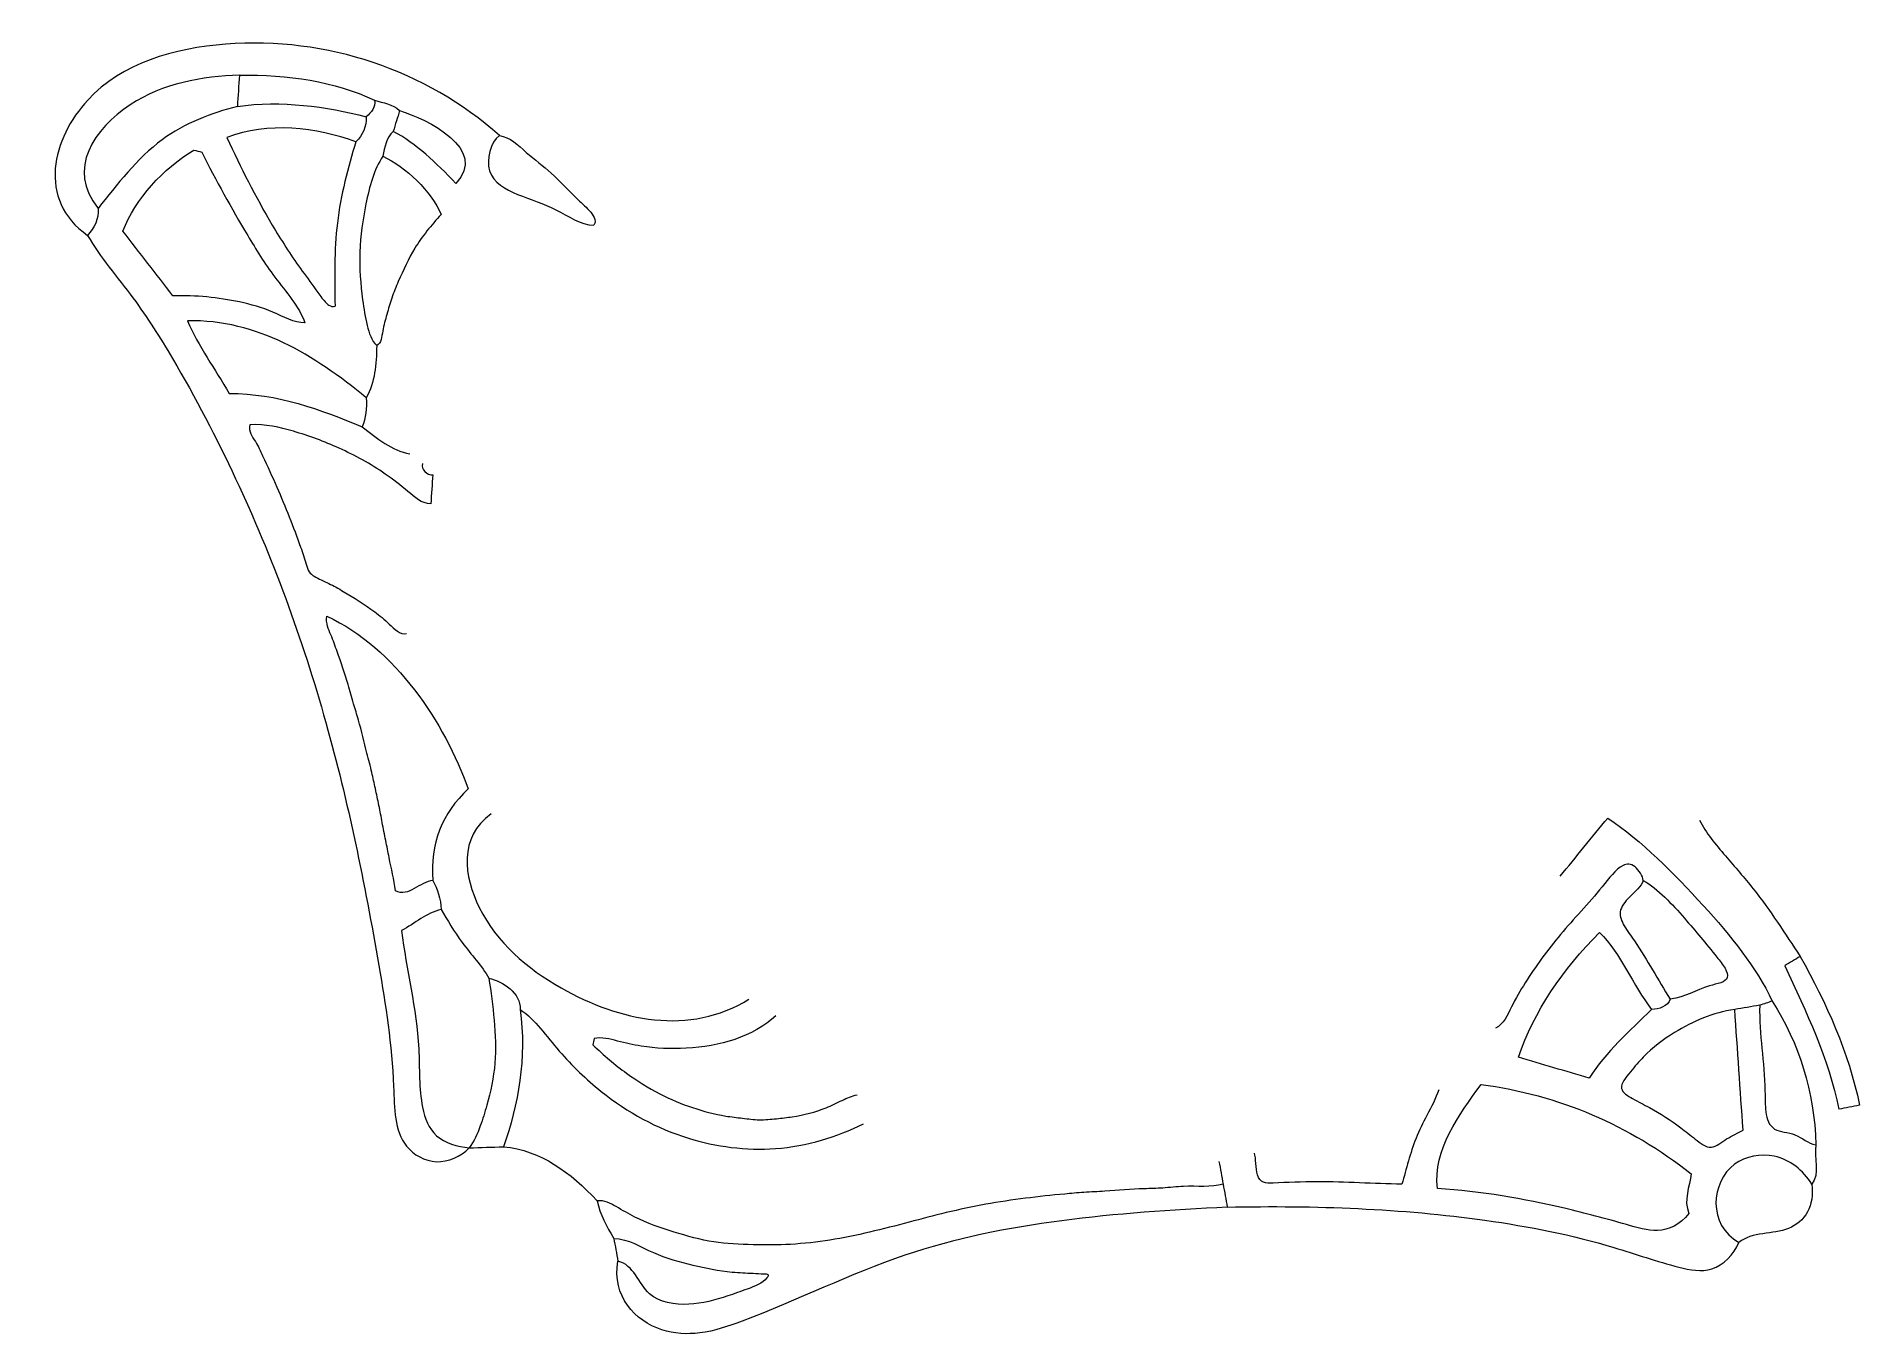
# Model space of a CAD drawing. Header units: millimetres. Extents: x 1858755 to 2137781, y 117634 to 316197.
import ezdxf

# ---------------------------------------------------------------- set-up
doc = ezdxf.new("R2010")
doc.units = ezdxf.units.MM
doc.layers.add('BLUE_SELECTED_REFERENCE', color=7, linetype='Continuous', lineweight=20)

msp = doc.modelspace()

# ---------------------------------------------------------------- linework, layer by layer
at = {"layer": 'BLUE_SELECTED_REFERENCE'}
for points, knots in [([(1929607, 301049), (1918343, 311041), (1903247, 316197), (1887736, 315012), (1879841, 314409), (1871838, 312163), (1866593, 306470), (1861235, 300655), (1858755, 291244), (1866582, 285770)], [0, 0, 0, 0, 1, 1, 1, 2, 2, 2, 3, 3, 3, 3]), ([(1889819, 310280), (1884151, 310114), (1878107, 309023), (1873097, 305746), (1867583, 302140), (1863321, 295886), (1868174, 289908)], [0, 0, 0, 0, 1, 1, 1, 2, 2, 2, 2]), ([(1889501, 305505), (1885485, 304456), (1881459, 302948), (1878010, 300409), (1874159, 297574), (1871026, 293454), (1868174, 289908)], [0, 0, 0, 0, 1, 1, 1, 2, 2, 2, 2]), ([(1914329, 304869), (1918533, 303591), (1928011, 298917), (1922923, 293728), (1919943, 296870), (1916875, 299801), (1913374, 301686)], [0, 0, 0, 0, 1, 1, 1, 2, 2, 2, 2]), ([(1907644, 300094), (1901646, 302276), (1894037, 303215), (1887909, 300731), (1890026, 296171), (1892256, 291699), (1894848, 287336), (1896186, 285084), (1897620, 282861), (1899145, 280724), (1899914, 279645), (1900706, 278588), (1901520, 277457), (1901927, 276891), (1902339, 276307), (1902767, 275796), (1903247, 275222), (1903748, 274740), (1904461, 274948)], [0, 0, 0, 0, 1, 1, 1, 2, 2, 2, 3, 3, 3, 4, 4, 4, 5, 5, 5, 6, 6, 6, 6]), ([(1899846, 272401), (1898967, 274910), (1896946, 277103), (1895222, 279399), (1893674, 281461), (1892367, 283607), (1891083, 285766), (1888598, 289943), (1886200, 294169), (1884089, 298502), (1883665, 298609), (1883240, 298715), (1882816, 298821), (1878156, 295945), (1873893, 291425), (1871994, 286407), (1874540, 283118), (1877087, 279828), (1879633, 276539), (1883184, 276608), (1886585, 276275), (1889819, 275587), (1891576, 275213), (1893284, 274734), (1894933, 274026), (1896601, 273310), (1898209, 272358), (1899846, 272401)], [0, 0, 0, 0, 1, 1, 1, 2, 2, 2, 3, 3, 3, 4, 4, 4, 5, 5, 5, 6, 6, 6, 7, 7, 7, 8, 8, 8, 9, 9, 9, 9]), ([(1907644, 300094), (1906426, 296095), (1905323, 291979), (1904808, 287654), (1904313, 283498), (1904361, 279149), (1904461, 274948)], [0, 0, 0, 0, 1, 1, 1, 2, 2, 2, 2]), ([(1929607, 301049), (1928237, 300003), (1927567, 297425), (1928109, 295645), (1928669, 293805), (1930522, 292816), (1932404, 292040), (1934379, 291226), (1936384, 290647), (1938261, 289702), (1940188, 288732), (1941978, 287376), (1944068, 287316)], [0, 0, 0, 0, 1, 1, 1, 2, 2, 2, 3, 3, 3, 4, 4, 4, 4]), ([(1929607, 301049), (1931259, 300811), (1932451, 299584), (1933723, 298471), (1934982, 297371), (1936319, 296383), (1937556, 295266), (1938856, 294091), (1940046, 292774), (1941378, 291498), (1942044, 290861), (1942746, 290234), (1943343, 289581), (1943998, 288865), (1944527, 288118), (1944068, 287316)], [0, 0, 0, 0, 1, 1, 1, 2, 2, 2, 3, 3, 3, 4, 4, 4, 5, 5, 5, 5]), ([(1911782, 297866), (1910390, 295853), (1909719, 293242), (1909184, 290578), (1908702, 288177), (1908330, 285733), (1908247, 283217), (1908168, 280787), (1908360, 278290), (1908670, 275911), (1908845, 274565), (1909058, 273257), (1909372, 271996), (1909663, 270831), (1910039, 269707), (1910827, 268900)], [0, 0, 0, 0, 1, 1, 1, 2, 2, 2, 3, 3, 3, 4, 4, 4, 5, 5, 5, 5]), ([(1911782, 297866), (1915264, 296248), (1919177, 292521), (1920695, 288953), (1919157, 287321), (1917787, 285620), (1916679, 283810), (1915679, 282175), (1914892, 280451), (1914138, 278714), (1913778, 277883), (1913425, 277049), (1913129, 276190), (1912847, 275369), (1912617, 274525), (1912384, 273689), (1912151, 272852), (1911915, 272023), (1911754, 271135), (1911674, 270691), (1911613, 270232), (1911495, 269827), (1911377, 269422), (1911202, 269071), (1910827, 268900)], [0, 0, 0, 0, 1, 1, 1, 2, 2, 2, 3, 3, 3, 4, 4, 4, 5, 5, 5, 6, 6, 6, 7, 7, 7, 8, 8, 8, 8]), ([(1866582, 285770), (1868507, 282422), (1871170, 279369), (1873527, 276194), (1875748, 273202), (1877697, 270102), (1879554, 266961), (1883101, 260961), (1886314, 254810), (1889243, 248548), (1894867, 236526), (1899442, 224097), (1903051, 211236), (1906451, 199124), (1908994, 186628), (1911160, 174059), (1912196, 168049), (1913146, 162023), (1913418, 155570), (1913559, 152233), (1913518, 148783), (1915401, 146448), (1916471, 145120), (1918163, 144153), (1919963, 144075), (1921772, 143997), (1923690, 144817), (1924992, 146192)], [0, 0, 0, 0, 1, 1, 1, 2, 2, 2, 3, 3, 3, 4, 4, 4, 5, 5, 5, 6, 6, 6, 7, 7, 7, 8, 8, 8, 9, 9, 9, 9]), ([(1909236, 260942), (1901196, 267487), (1892668, 272853), (1881861, 272720), (1883530, 268818), (1886124, 265300), (1888227, 261579), (1895739, 261621), (1902199, 259126), (1908599, 256486)], [0, 0, 0, 0, 1, 1, 1, 2, 2, 2, 3, 3, 3, 3]), ([(1919103, 244708), (1917682, 244732), (1916652, 245700), (1915595, 246603), (1914474, 247562), (1913322, 248448), (1912141, 249263), (1909881, 250821), (1907512, 252116), (1905064, 253222), (1902802, 254244), (1900472, 255104), (1898078, 255809), (1895974, 256427), (1893821, 256926), (1891410, 256804), (1891175, 255727), (1891783, 254997), (1892268, 254217), (1892700, 253521), (1893035, 252786), (1893371, 252051), (1894101, 250455), (1894839, 248859), (1895545, 247252), (1896867, 244239), (1898076, 241187), (1899183, 238078), (1899488, 237222), (1899785, 236362), (1900033, 235479), (1900151, 235058), (1900258, 234632), (1900483, 234303), (1900679, 234019), (1900964, 233808), (1901275, 233617), (1901945, 233206), (1902739, 232888), (1903482, 232531), (1904263, 232157), (1904989, 231739), (1905720, 231307), (1907336, 230352), (1908974, 229326), (1910522, 228178), (1911288, 227609), (1912033, 227010), (1912762, 226313), (1913570, 225543), (1914359, 224653), (1915390, 224867)], [0, 0, 0, 0, 1, 1, 1, 2, 2, 2, 3, 3, 3, 4, 4, 4, 5, 5, 5, 6, 6, 6, 7, 7, 7, 8, 8, 8, 9, 9, 9, 10, 10, 10, 11, 11, 11, 12, 12, 12, 13, 13, 13, 14, 14, 14, 15, 15, 15, 16, 16, 16, 17, 17, 17, 17]), ([(1919421, 187095), (1918972, 192696), (1920817, 197348), (1924833, 201100), (1921166, 211229), (1913783, 222608), (1903188, 227520), (1903037, 226415), (1903450, 225543), (1903819, 224653), (1904166, 223816), (1904474, 222963), (1904776, 222107), (1905366, 220434), (1905932, 218751), (1906440, 217044), (1906728, 216077), (1906997, 215101), (1907286, 214134), (1907535, 213301), (1907800, 212474), (1908041, 211637), (1908523, 209963), (1908912, 208251), (1909341, 206555), (1909590, 205572), (1909853, 204594), (1910087, 203604), (1910279, 202790), (1910450, 201969), (1910627, 201149), (1910812, 200289), (1911002, 199431), (1911176, 198567), (1911350, 197702), (1911508, 196831), (1911674, 195963), (1911851, 195037), (1912036, 194115), (1912217, 193191), (1912388, 192325), (1912554, 191457), (1912731, 190594), (1913077, 188908), (1913464, 187238), (1913692, 185503), (1915741, 184421), (1917434, 186959), (1919421, 187095)], [0, 0, 0, 0, 1, 1, 1, 2, 2, 2, 3, 3, 3, 4, 4, 4, 5, 5, 5, 6, 6, 6, 7, 7, 7, 8, 8, 8, 9, 9, 9, 10, 10, 10, 11, 11, 11, 12, 12, 12, 13, 13, 13, 14, 14, 14, 15, 15, 15, 16, 16, 16, 16]), ([(1928334, 197281), (1923358, 193659), (1924154, 187730), (1926535, 182932), (1929187, 177588), (1933805, 173646), (1939057, 170660), (1947977, 165589), (1958726, 163275), (1967804, 168951)], [0, 0, 0, 0, 1, 1, 1, 2, 2, 2, 3, 3, 3, 3]), ([(2091944, 187731), (2094385, 190702), (2096825, 193673), (2099265, 196644), (2104444, 193129), (2109359, 188205), (2113851, 183260), (2118080, 178605), (2121933, 173931), (2124412, 168633)], [0, 0, 0, 0, 1, 1, 1, 2, 2, 2, 3, 3, 3, 3]), ([(2113271, 196326), (2114281, 194369), (2115748, 192601), (2117253, 190850), (2118691, 189177), (2120164, 187518), (2121519, 185810), (2124169, 182470), (2126367, 178943), (2128709, 175476)], [0, 0, 0, 0, 1, 1, 1, 2, 2, 2, 3, 3, 3, 3]), ([(2104677, 187095), (2104613, 187774), (2104046, 188673), (2103425, 189172), (2103114, 189421), (2102790, 189571), (2102479, 189597), (2102169, 189623), (2101871, 189525), (2101582, 189376), (2100437, 188790), (2099427, 187419), (2098398, 186142), (2096272, 183504), (2094067, 181263), (2092012, 178821), (2090039, 176476), (2088203, 173946), (2086617, 171445), (2085852, 170239), (2085145, 169039), (2084504, 167737), (2083889, 166488), (2083334, 165144), (2082077, 164495)], [0, 0, 0, 0, 1, 1, 1, 2, 2, 2, 3, 3, 3, 4, 4, 4, 5, 5, 5, 6, 6, 6, 7, 7, 7, 8, 8, 8, 8]), ([(2104677, 187095), (2104394, 186179), (2103424, 185384), (2102608, 184567), (2101870, 183829), (2101259, 183074), (2101157, 182279), (2101068, 181588), (2101364, 180867), (2101767, 180156), (2102211, 179372), (2102786, 178601), (2103321, 177832), (2105388, 174864), (2106866, 171948), (2108815, 168951)], [0, 0, 0, 0, 1, 1, 1, 2, 2, 2, 3, 3, 3, 4, 4, 4, 5, 5, 5, 5]), ([(2104677, 187095), (2106973, 185794), (2109103, 183470), (2110984, 181304), (2112712, 179316), (2114231, 177461), (2115946, 175368), (2116399, 174815), (2116865, 174245), (2117193, 173661), (2117479, 173149), (2117659, 172625), (2117541, 172243), (2117313, 171508), (2115976, 171302), (2114826, 170969), (2112630, 170331), (2111120, 169223), (2108815, 168951)], [0, 0, 0, 0, 1, 1, 1, 2, 2, 2, 3, 3, 3, 4, 4, 4, 5, 5, 5, 6, 6, 6, 6]), ([(1920695, 182638), (1918434, 182167), (1916677, 180483), (1914647, 179455), (1915334, 173351), (1916936, 167590), (1917258, 161340), (1917412, 158353), (1917274, 155254), (1917854, 152388), (1918193, 150707), (1918779, 149106), (1919992, 148037), (1921256, 146922), (1923202, 146385), (1924992, 146192)], [0, 0, 0, 0, 1, 1, 1, 2, 2, 2, 3, 3, 3, 4, 4, 4, 5, 5, 5, 5]), ([(1920695, 182638), (1921625, 181070), (1922664, 179278), (1923928, 177581), (1925292, 175747), (1926921, 174023), (1928016, 172134)], [0, 0, 0, 0, 1, 1, 1, 2, 2, 2, 2]), ([(2105950, 167360), (2103052, 171123), (2101293, 175851), (2097992, 179137), (2092300, 173415), (2087976, 167126), (2085578, 160039), (2089186, 158978), (2092793, 157916), (2096401, 156855), (2098981, 160809), (2102622, 164140), (2105950, 167360)], [0, 0, 0, 0, 1, 1, 1, 2, 2, 2, 3, 3, 3, 4, 4, 4, 4]), ([(1928016, 172134), (1928550, 168035), (1929284, 163462), (1928920, 159141), (1928734, 156925), (1928259, 154775), (1927683, 152703), (1927384, 151627), (1927058, 150572), (1926684, 149547), (1926245, 148347), (1925740, 147187), (1924992, 146192)], [0, 0, 0, 0, 1, 1, 1, 2, 2, 2, 3, 3, 3, 4, 4, 4, 4]), ([(2122502, 167996), (2122389, 163427), (2123233, 159387), (2123310, 154878), (2123329, 153811), (2123304, 152717), (2123437, 151714), (2123585, 150586), (2123932, 149572), (2124780, 149072), (2125596, 148591), (2126876, 148585), (2127901, 148187), (2129043, 147743), (2129866, 146811), (2131096, 146670)], [0, 0, 0, 0, 1, 1, 1, 2, 2, 2, 3, 3, 3, 4, 4, 4, 5, 5, 5, 5]), ([(1932790, 167360), (1935120, 165770), (1936805, 163283), (1938774, 160980), (1940704, 158723), (1942906, 156642), (1945180, 154833), (1949298, 151557), (1953651, 149172), (1958563, 147667), (1962764, 146381), (1967374, 145738), (1971866, 146070), (1976654, 146423), (1981308, 147882), (1985311, 149853)], [0, 0, 0, 0, 1, 1, 1, 2, 2, 2, 3, 3, 3, 4, 4, 4, 5, 5, 5, 5]), ([(1971942, 166405), (1968363, 163115), (1963355, 161710), (1958198, 161417), (1955896, 161286), (1953564, 161376), (1951313, 161742), (1950084, 161941), (1948878, 162223), (1947701, 162529), (1946486, 162845), (1945301, 163186), (1944090, 162903)], [0, 0, 0, 0, 1, 1, 1, 2, 2, 2, 3, 3, 3, 4, 4, 4, 4]), ([(2118682, 167360), (2119107, 161206), (2119531, 155052), (2119955, 148898), (2119149, 148433), (2118282, 148091), (2117436, 147553), (2116641, 147047), (2115863, 146367), (2115104, 146294), (2114262, 146212), (2113443, 146878), (2112624, 147533), (2111886, 148124), (2111148, 148705), (2110410, 149256), (2108852, 150419), (2107292, 151447), (2105628, 152349), (2104789, 152805), (2103923, 153228), (2103048, 153715), (2102264, 154152), (2101472, 154639), (2101357, 155275), (2101222, 156015), (2102003, 156956), (2102721, 157821), (2103397, 158637), (2104016, 159385), (2104690, 160082), (2106108, 161549), (2107764, 162783), (2109465, 163833), (2112324, 165597), (2115308, 166838), (2118682, 167360)], [0, 0, 0, 0, 1, 1, 1, 2, 2, 2, 3, 3, 3, 4, 4, 4, 5, 5, 5, 6, 6, 6, 7, 7, 7, 8, 8, 8, 9, 9, 9, 10, 10, 10, 11, 11, 11, 12, 12, 12, 12]), ([(1944090, 162903), (1944037, 162585), (1943984, 162267), (1943931, 161948), (1945572, 160326), (1947292, 158894), (1949071, 157605), (1950714, 156413), (1952408, 155342), (1954170, 154438), (1955788, 153608), (1957463, 152918), (1959185, 152339), (1960830, 151786), (1962517, 151334), (1964272, 151055), (1965107, 150922), (1965959, 150829), (1966816, 150723), (1967672, 150618), (1968535, 150501), (1969403, 150485), (1970270, 150470), (1971142, 150555), (1972004, 150646), (1972824, 150733), (1973635, 150826), (1974433, 150948), (1976235, 151225), (1977970, 151657), (1979613, 152322), (1980453, 152662), (1981269, 153063), (1982087, 153455), (1982817, 153804), (1983549, 154147), (1984356, 154309)], [0, 0, 0, 0, 1, 1, 1, 2, 2, 2, 3, 3, 3, 4, 4, 4, 5, 5, 5, 6, 6, 6, 7, 7, 7, 8, 8, 8, 9, 9, 9, 10, 10, 10, 11, 11, 11, 12, 12, 12, 12]), ([(2073392, 155082), (2072928, 153729), (2072224, 152444), (2071549, 151140), (2070959, 149999), (2070391, 148843), (2069911, 147653), (2068996, 145387), (2068401, 142997), (2067753, 140622), (2063359, 140695), (2059155, 141001), (2054722, 140988), (2052474, 140982), (2050167, 140894), (2048034, 140809), (2047484, 140787), (2046946, 140765), (2046539, 140932), (2046102, 141112), (2045817, 141510), (2045651, 142051), (2045342, 143056), (2045440, 144555), (2045153, 145396)], [0, 0, 0, 0, 1, 1, 1, 2, 2, 2, 3, 3, 3, 4, 4, 4, 5, 5, 5, 6, 6, 6, 7, 7, 7, 8, 8, 8, 8]), ([(2079849, 155901), (2076485, 151166), (2072500, 145949), (2073164, 139985), (2079891, 139523), (2086337, 138420), (2092634, 136944), (2095814, 136198), (2098956, 135357), (2102112, 134445), (2103710, 133983), (2105312, 133502), (2106858, 133561), (2108597, 133628), (2110265, 134377), (2111679, 136165), (2110778, 138134), (2111798, 140281), (2111998, 142213), (2102501, 149721), (2091780, 154272), (2079849, 155901)], [0, 0, 0, 0, 1, 1, 1, 2, 2, 2, 3, 3, 3, 4, 4, 4, 5, 5, 5, 6, 6, 6, 7, 7, 7, 7]), ([(2130460, 140622), (2129186, 142770), (2127111, 144398), (2124735, 144901), (2122646, 145343), (2120325, 144916), (2118659, 143683), (2115000, 140975), (2114504, 134381), (2119319, 131709)], [0, 0, 0, 0, 1, 1, 1, 2, 2, 2, 3, 3, 3, 3]), ([(2040378, 140622), (2038533, 140104), (2036363, 140370), (2034336, 140290), (2033249, 140248), (2032202, 140106), (2031127, 140035), (2030197, 139974), (2029246, 139965), (2028305, 139932), (2026274, 139861), (2024290, 139677), (2022283, 139552), (2021206, 139484), (2020122, 139434), (2019046, 139362), (2018074, 139297), (2017109, 139215), (2016147, 139127), (2014120, 138940), (2012106, 138724), (2010108, 138471), (2008067, 138212), (2006042, 137913), (2004043, 137553), (2002004, 137186), (1999993, 136755), (1997998, 136278), (1996100, 135823), (1994217, 135327), (1992338, 134830), (1990324, 134297), (1988316, 133763), (1986274, 133289), (1984272, 132823), (1982239, 132414), (1980188, 132087), (1978220, 131773), (1976235, 131536), (1974165, 131426), (1972286, 131326), (1970336, 131333), (1968430, 131374), (1966373, 131419), (1964368, 131506), (1962435, 131802), (1960338, 132123), (1958328, 132692), (1956345, 133308), (1954285, 133948), (1952255, 134639), (1950330, 135603), (1949357, 136090), (1948410, 136647), (1947462, 137193), (1946584, 137699), (1945705, 138196), (1944568, 138075)], [0, 0, 0, 0, 1, 1, 1, 2, 2, 2, 3, 3, 3, 4, 4, 4, 5, 5, 5, 6, 6, 6, 7, 7, 7, 8, 8, 8, 9, 9, 9, 10, 10, 10, 11, 11, 11, 12, 12, 12, 13, 13, 13, 14, 14, 14, 15, 15, 15, 16, 16, 16, 17, 17, 17, 18, 18, 18, 19, 19, 19, 19]), ([(2130460, 140622), (2130942, 137345), (2129389, 134837), (2126902, 133857), (2124525, 132920), (2121296, 133376), (2119319, 131709)], [0, 0, 0, 0, 1, 1, 1, 2, 2, 2, 2]), ([(2041015, 137120), (2023982, 136248), (2006946, 134917), (1991685, 129769), (1983221, 126913), (1975303, 122883), (1966758, 119681), (1964652, 118893), (1962509, 118154), (1960299, 117878), (1958351, 117634), (1956351, 117749), (1954492, 118351), (1950307, 119704), (1946834, 123521), (1947751, 128844)], [0, 0, 0, 0, 1, 1, 1, 2, 2, 2, 3, 3, 3, 4, 4, 4, 5, 5, 5, 5]), ([(2041015, 137120), (2054550, 137407), (2067769, 136900), (2080448, 135119), (2087203, 134170), (2093804, 132860), (2100170, 130951), (2103489, 129956), (2106745, 128798), (2110131, 127945), (2111833, 127517), (2113568, 127165), (2115188, 127690), (2116945, 128258), (2118566, 129856), (2119319, 131709)], [0, 0, 0, 0, 1, 1, 1, 2, 2, 2, 3, 3, 3, 4, 4, 4, 5, 5, 5, 5]), ([(1947114, 132346), (1949397, 132250), (1951223, 131043), (1953181, 130162), (1955103, 129298), (1957152, 128747), (1959229, 128254), (1961185, 127790), (1963165, 127378), (1965233, 127192), (1966296, 127096), (1967384, 127060), (1968459, 126994), (1968975, 126962), (1969488, 126923), (1970088, 126910), (1970327, 126904), (1970581, 126903), (1970692, 126836), (1970849, 126741), (1970721, 126514), (1970564, 126310), (1969893, 125442), (1968691, 125004), (1967539, 124584), (1966522, 124212), (1965545, 123855), (1964558, 123528), (1962647, 122893), (1960701, 122368), (1958585, 122268), (1956426, 122165), (1954090, 122503), (1952573, 123870), (1950848, 125425), (1950184, 128312), (1947751, 128844)], [0, 0, 0, 0, 1, 1, 1, 2, 2, 2, 3, 3, 3, 4, 4, 4, 5, 5, 5, 6, 6, 6, 7, 7, 7, 8, 8, 8, 9, 9, 9, 10, 10, 10, 11, 11, 11, 12, 12, 12, 12])]:
    msp.add_open_spline(points, degree=3, knots=knots, dxfattribs=at)
for points in [[(1889819, 310280), (1889713, 308688), (1889607, 307097), (1889501, 305505)], [(1889819, 310280), (1897306, 310433), (1904272, 309325), (1910509, 306460)], [(1889501, 305505), (1896272, 306435), (1903108, 305517), (1909236, 303914)], [(1910509, 306460), (1910678, 305366), (1910010, 304618), (1909236, 303914)], [(1910509, 306460), (1911813, 306004), (1913258, 305889), (1914329, 304869)], [(1914329, 304869), (1914010, 303808), (1913692, 302747), (1913374, 301686)], [(1909236, 303914), (1909276, 302404), (1908712, 301144), (1907644, 300094)], [(1913374, 301686), (1912274, 300648), (1912041, 299252), (1911782, 297866)], [(1868174, 289908), (1868365, 288230), (1867563, 286963), (1866582, 285770)], [(1910827, 268900), (1910804, 266037), (1910548, 263271), (1909236, 260942)], [(1909236, 260942), (1909293, 259345), (1909205, 257808), (1908599, 256486)], [(1908599, 256486), (1910893, 254753), (1913098, 252805), (1915920, 252348)], [(1917830, 250862), (1917599, 250018), (1918571, 248997), (1919421, 249165)], [(1919421, 249165), (1919315, 247679), (1919209, 246194), (1919103, 244708)], [(1919421, 187095), (1920163, 185741), (1920629, 184272), (1920695, 182638)], [(2128709, 175476), (2127913, 174999), (2127117, 174522), (2126322, 174044)], [(2126322, 174044), (2129625, 166949), (2133085, 159918), (2134598, 152081)], [(2128709, 175476), (2132694, 168288), (2136127, 160871), (2137781, 152717)], [(1928016, 172134), (1930120, 171607), (1932895, 169909), (1932790, 167360)], [(2108815, 168951), (2108449, 167864), (2107082, 167343), (2105950, 167360)], [(2122502, 167996), (2121229, 167784), (2119955, 167572), (2118682, 167360)], [(2124412, 168633), (2123775, 168421), (2123139, 168208), (2122502, 167996)], [(2124412, 168633), (2128563, 162108), (2130875, 154822), (2131096, 146670)], [(1932790, 167360), (1933789, 159995), (1932511, 152766), (1930244, 146351)], [(2137781, 152717), (2136720, 152505), (2135659, 152293), (2134598, 152081)], [(1924992, 146192), (1926743, 146245), (1928493, 146298), (1930244, 146351)], [(1930244, 146351), (1935940, 145817), (1940468, 142464), (1944568, 138075)], [(2131096, 146670), (2130780, 144697), (2131794, 142173), (2130460, 140622)], [(2039742, 144123), (2039954, 142956), (2040166, 141789), (2040378, 140622)], [(2040378, 140622), (2040591, 139455), (2040803, 138288), (2041015, 137120)], [(1944568, 138075), (1944997, 135991), (1946040, 134162), (1947114, 132346)], [(1947114, 132346), (1947326, 131179), (1947539, 130011), (1947751, 128844)]]:
    msp.add_open_spline(points, degree=3, dxfattribs=at)

doc.saveas('drawing.dxf')
